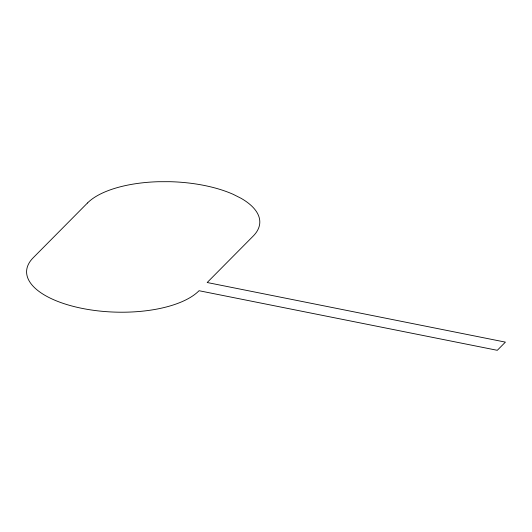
<?xml version="1.0" encoding="UTF-8"?>
<svg xmlns="http://www.w3.org/2000/svg" width="532" height="532" viewBox="0 0 532 532"><rect width="100%" height="100%" fill="white"/><g stroke="black" fill="none" stroke-linecap="round" stroke-linejoin="round"><path stroke-width="0.8" d="M87.487 202.991L33.23 257.734A89.516 37.832 1.9 0 0 82.427 308.447A89.516 37.832 1.9 0 0 199.048 290.718L497.287 350.309L505.4 342.123L207.181 282.512L253.166 236.108A89.516 37.832 1.9 0 0 241.023 198.276L233.262 194.36A89.516 37.832 1.9 0 0 169.861 181.691L158.184 181.718A89.516 37.832 1.9 0 0 87.487 202.991"/></g></svg>
